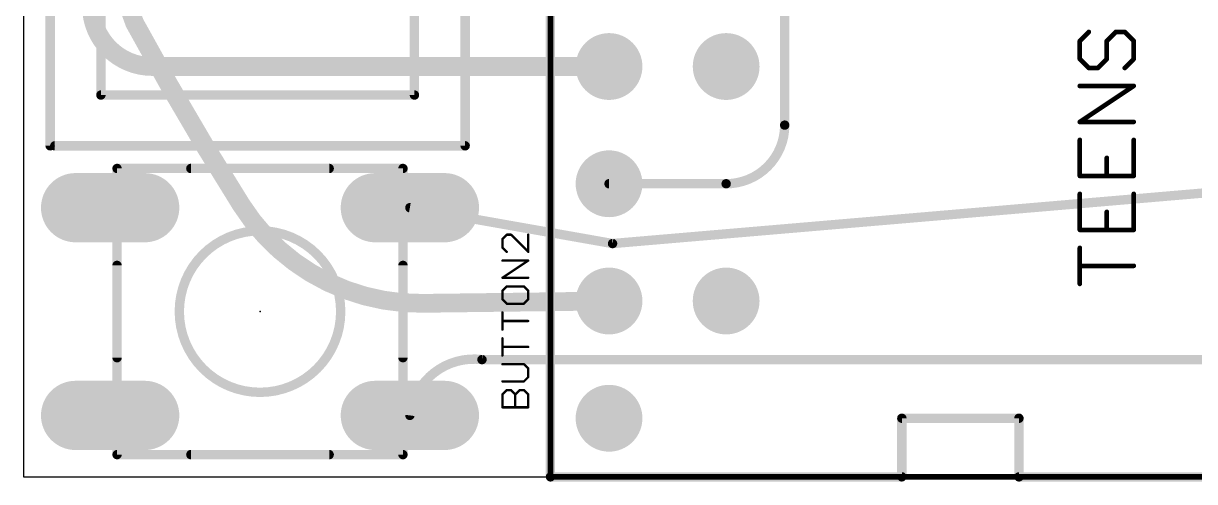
# Model space of a CAD drawing. Extents: x 0 to 40.9, y -0.1 to 59.7.
# Drawn here: x 0 to 25.4, y -0.1 to 9.82 of the extents above; entities that cross this region are included whole.
import ezdxf

# ---------------------------------------------------------------- set-up
doc = ezdxf.new("R2010")
doc.units = 0
for name, color, linetype in [('1', 22, 'CONTINUOUS'), ('16', 175, 'CONTINUOUS'), ('17', 82, 'CONTINUOUS'), ('20', 7, 'CONTINUOUS'), ('21', 253, 'CONTINUOUS'), ('23', 7, 'CONTINUOUS'), ('25', 253, 'CONTINUOUS'), ('51', 253, 'CONTINUOUS')]:
    doc.layers.add(name, color=color, linetype=linetype)

# ---------------------------------------------------------------- blocks, each defined once
blk = doc.blocks.new('LONGP100')
at = {"const_width": 1}
blk.add_lwpolyline([(-0.5, 0), (0.5, 0)], dxfattribs=at)
at = {"const_width": 0.5}
for points in [[(-0.5, 0.25, 1), (-0.5, -0.25)], [(0.5, -0.25, 1), (0.5, 0.25)]]:
    blk.add_lwpolyline(points, format="xyb", dxfattribs=at)
blk = doc.blocks.new('ROUNDP')
at = {"const_width": 0.5}
blk.add_lwpolyline([(0, -0.25, 1), (0, 0.25, 1), (0, -0.25)], format="xyb", dxfattribs=at)

msp = doc.modelspace()

# ---------------------------------------------------------------- linework, layer by layer
at = {"layer": '1'}
for points, const_width in [([(1.4732, 10.2108, 0.4142), (2.794, 8.89)], 0.4064), ([(2.794, 8.9916, 1), (2.794, 8.7884)], 0.2032), ([(2.794, 8.7884, 1), (2.794, 8.9916)], 0.2032), ([(12.7, 8.7884, 1), (12.7, 8.9916)], 0.2032)]:
    msp.add_lwpolyline(points, format="xyb", dxfattribs=dict(at, const_width=const_width))
at = {"layer": '1', "const_width": 0.4064}
msp.add_lwpolyline([(12.7, 8.89), (2.794, 8.89)], dxfattribs=at)
at = {"layer": '16'}
for points, const_width in [([(1.2192, 13.6652, 0.0356), (2.413, 9.8298)], 0.4064), ([(2.413, 9.8298, 0.017), (4.7244, 5.8928)], 0.4064), ([(2.5023, 9.8782, 1), (2.3237, 9.7814)], 0.2032), ([(2.3184, 9.7928, 1), (2.5076, 9.8668)], 0.2032), ([(15.24, 6.35, 0.4142), (16.51, 7.62)], 0.2032), ([(16.5608, 7.62, 1), (16.4592, 7.62)], 0.1016), ([(16.4592, 7.62, 1), (16.5608, 7.62)], 0.1016), ([(12.7, 6.4008, 1), (12.7, 6.2992)], 0.1016), ([(15.24, 6.4008, 1), (15.24, 6.2992)], 0.1016), ([(15.24, 6.2992, 1), (15.24, 6.4008)], 0.1016), ([(4.7244, 5.8928, 0.2602), (8.6614, 3.7592)], 0.4064), ([(4.8102, 5.9472, 1), (4.6386, 5.8384)], 0.2032), ([(4.6386, 5.8384, 1), (4.8102, 5.9472)], 0.2032), ([(8.3896, 5.8814, 1), (8.372, 5.7814)], 0.1016), ([(12.7719, 5.1052, 1), (12.7805, 5.004)], 0.1016), ([(12.7674, 5.0046, 1), (12.785, 5.1046)], 0.1016), ([(8.6601, 3.8608, 1), (8.6627, 3.6576)], 0.2032), ([(8.6627, 3.6576, 1), (8.6601, 3.8608)], 0.2032), ([(12.7013, 3.7084, 1), (12.6987, 3.9116)], 0.2032), ([(9.945, 2.54, 0.4142), (8.3808, 1.3314)], 0.2032), ([(9.945, 2.5908, 1), (9.945, 2.4892)], 0.1016), ([(9.9385, 2.4896, 1), (9.9515, 2.5904)], 0.1016), ([(8.3304, 1.3379, 1), (8.4312, 1.3249)], 0.1016)]:
    msp.add_lwpolyline(points, format="xyb", dxfattribs=dict(at, const_width=const_width))
for points, const_width in [([(16.51, 12.5984), (16.51, 7.62)], 0.2032), ([(12.7, 6.35), (15.24, 6.35)], 0.2032), ([(12.7762, 5.0546), (27.94, 6.35)], 0.2032), ([(8.3808, 5.8314), (12.7762, 5.0546)], 0.2032), ([(12.7, 3.81), (8.6614, 3.7592)], 0.4064), ([(9.945, 2.54), (26.67, 2.54)], 0.2032)]:
    msp.add_lwpolyline(points, dxfattribs=dict(at, const_width=const_width))
at = {"layer": '20'}
for p, q in [((0, 59.68), (0, 0)), ((0, 0), (40.945, 0))]:
    msp.add_line(p, q, dxfattribs=at)
at = {"layer": '21', "const_width": 0.2032}
for points in [[(11.43, 0), (11.43, 35.56)], [(0.58, 7.172), (0.58, 27.372)], [(9.58, 15.072), (9.58, 7.172)], [(9.58, 7.172), (0.68, 7.172)], [(3.6308, 6.6814), (6.6308, 6.6814)], [(2.0308, 4.5814), (2.0308, 2.5814)], [(8.2308, 4.5814), (8.2308, 2.5814)], [(21.59, 1.27), (19.05, 1.27)], [(19.05, 1.27), (19.05, 0)], [(21.59, 0), (21.59, 1.27)], [(3.6308, 0.4814), (6.6308, 0.4814)], [(19.05, 0), (11.43, 0)], [(29.21, 0), (21.59, 0)]]:
    msp.add_lwpolyline(points, dxfattribs=at)
at = {"layer": '21'}
for points, const_width in [([(0.5292, 7.172, 1), (0.6308, 7.172)], 0.1016), ([(0.68, 7.2228, 1), (0.68, 7.1212)], 0.1016), ([(9.5292, 7.172, 1), (9.6308, 7.172)], 0.1016), ([(9.58, 7.1212, 1), (9.58, 7.2228)], 0.1016), ([(3.6308, 6.7322, 1), (3.6308, 6.6306)], 0.1016), ([(6.6308, 6.6306, 1), (6.6308, 6.7322)], 0.1016), ([(5.1308, 1.8314, 1), (5.1308, 5.3314, 1), (5.1308, 1.8314)], 0.2032), ([(2.0816, 4.5814, 1), (1.98, 4.5814)], 0.1016), ([(8.2816, 4.5814, 1), (8.18, 4.5814)], 0.1016), ([(1.98, 2.5814, 1), (2.0816, 2.5814)], 0.1016), ([(8.18, 2.5814, 1), (8.2816, 2.5814)], 0.1016), ([(19.05, 1.3208, 1), (19.05, 1.2192)], 0.1016), ([(19.1008, 1.27, 1), (18.9992, 1.27)], 0.1016), ([(21.6408, 1.27, 1), (21.5392, 1.27)], 0.1016), ([(21.59, 1.2192, 1), (21.59, 1.3208)], 0.1016), ([(3.6308, 0.5322, 1), (3.6308, 0.4306)], 0.1016), ([(6.6308, 0.4306, 1), (6.6308, 0.5322)], 0.1016), ([(11.43, 0.0508, 1), (11.43, -0.0508)], 0.1016), ([(11.3792, 0, 1), (11.4808, 0)], 0.1016), ([(18.9992, 0, 1), (19.1008, 0)], 0.1016), ([(19.05, -0.0508, 1), (19.05, 0.0508)], 0.1016), ([(21.59, 0.0508, 1), (21.59, -0.0508)], 0.1016), ([(21.5392, 0, 1), (21.6408, 0)], 0.1016)]:
    msp.add_lwpolyline(points, format="xyb", dxfattribs=dict(at, const_width=const_width))
at = {"layer": '23'}
msp.add_point((5.1308, 3.5814), dxfattribs=at)
at = {"layer": '25'}
for points, const_width in [([(23.1047, 9.6387), (22.9098, 9.4438)], 0.1016), ([(23.4945, 9.4438), (23.6894, 9.6387)], 0.1016), ([(23.6894, 9.6387), (23.8843, 9.6387)], 0.1016), ([(23.8843, 9.6387), (24.0792, 9.4438)], 0.1016), ([(22.9098, 9.4438), (22.9098, 9.054)], 0.1016), ([(23.4945, 9.054), (23.4945, 9.4438)], 0.1016), ([(24.0792, 9.4438), (24.0792, 9.054)], 0.1016), ([(22.9098, 9.054), (23.1047, 8.8591)], 0.1016), ([(23.1047, 8.8591), (23.2996, 8.8591)], 0.1016), ([(23.2996, 8.8591), (23.4945, 9.054)], 0.1016), ([(24.0792, 9.054), (23.8843, 8.8591)], 0.1016), ([(22.9098, 7.6897), (24.0792, 8.4693)], 0.1016), ([(24.0792, 8.4693), (22.9098, 8.4693)], 0.1016), ([(24.0792, 7.6897), (22.9098, 7.6897)], 0.1016), ([(22.9098, 7.2999), (22.9098, 6.5203)], 0.1016), ([(24.0792, 6.5203), (24.0792, 7.2999)], 0.1016), ([(23.4945, 6.5203), (23.4945, 6.9101)], 0.1016), ([(22.9098, 6.5203), (24.0792, 6.5203)], 0.1016), ([(22.9098, 6.1305), (22.9098, 5.3509)], 0.1016), ([(24.0792, 5.3509), (24.0792, 6.1305)], 0.1016), ([(23.4945, 5.3509), (23.4945, 5.7407)], 0.1016), ([(22.9098, 5.3509), (24.0792, 5.3509)], 0.1016), ([(10.4813, 5.2471), (10.3881, 5.1539)], 0.0508), ([(10.3881, 5.1539), (10.3881, 4.9675)], 0.0508), ([(10.5746, 5.2471), (10.4813, 5.2471)], 0.0508), ([(10.9474, 4.8743), (10.5746, 5.2471)], 0.0508), ([(10.9474, 5.2471), (10.9474, 4.8743)], 0.0508), ([(10.3881, 4.9675), (10.4813, 4.8743)], 0.0508), ([(22.9098, 4.1815), (22.9098, 4.9611)], 0.1016), ([(10.3881, 4.313), (10.9474, 4.6858)], 0.0508), ([(10.9474, 4.6858), (10.3881, 4.6858)], 0.0508), ([(24.0792, 4.5713), (22.9098, 4.5713)], 0.1016), ([(10.9474, 4.313), (10.3881, 4.313)], 0.0508), ([(10.4813, 4.1245), (10.3881, 4.0313)], 0.0508), ([(10.8542, 4.1245), (10.4813, 4.1245)], 0.0508), ([(10.9474, 4.0313), (10.8542, 4.1245)], 0.0508), ([(10.3881, 4.0313), (10.3881, 3.8449)], 0.0508), ([(10.3881, 3.8449), (10.4813, 3.7517)], 0.0508), ([(10.8542, 3.7517), (10.9474, 3.8449)], 0.0508), ([(10.9474, 3.8449), (10.9474, 4.0313)], 0.0508), ([(10.3881, 3.1903), (10.3881, 3.5632)], 0.0508), ([(10.4813, 3.7517), (10.8542, 3.7517)], 0.0508), ([(10.9474, 3.3768), (10.3881, 3.3768)], 0.0508), ([(10.3881, 2.629), (10.3881, 3.0019)], 0.0508), ([(10.9474, 2.8155), (10.3881, 2.8155)], 0.0508), ([(10.8542, 2.4406), (10.3881, 2.4406)], 0.0508), ([(10.9474, 2.3474), (10.8542, 2.4406)], 0.0508), ([(10.9474, 2.1609), (10.9474, 2.3474)], 0.0508), ([(10.3881, 2.0677), (10.8542, 2.0677)], 0.0508), ([(10.8542, 2.0677), (10.9474, 2.1609)], 0.0508), ([(10.3881, 1.7861), (10.4813, 1.8793)], 0.0508), ([(10.3881, 1.5064), (10.3881, 1.7861)], 0.0508), ([(10.4813, 1.8793), (10.5746, 1.8793)], 0.0508), ([(10.5746, 1.8793), (10.6678, 1.7861)], 0.0508), ([(10.6678, 1.7861), (10.761, 1.8793)], 0.0508), ([(10.6678, 1.5064), (10.6678, 1.7861)], 0.0508), ([(10.761, 1.8793), (10.8542, 1.8793)], 0.0508), ([(10.8542, 1.8793), (10.9474, 1.7861)], 0.0508), ([(10.9474, 1.7861), (10.9474, 1.5064)], 0.0508), ([(10.9474, 1.5064), (10.3881, 1.5064)], 0.0508)]:
    msp.add_lwpolyline(points, dxfattribs=dict(at, const_width=const_width))
for points, const_width in [([(23.1227, 9.6207, 1), (23.0867, 9.6567)], 0.0508), ([(23.6894, 9.6641, 1), (23.6894, 9.6133)], 0.0508), ([(23.7074, 9.6207, 1), (23.6714, 9.6567)], 0.0508), ([(23.9023, 9.6567, 1), (23.8663, 9.6207)], 0.0508), ([(23.8843, 9.6133, 1), (23.8843, 9.6641)], 0.0508), ([(22.8918, 9.4618, 1), (22.9278, 9.4258)], 0.0508), ([(22.9352, 9.4438, 1), (22.8844, 9.4438)], 0.0508), ([(23.4765, 9.4618, 1), (23.5125, 9.4258)], 0.0508), ([(23.5199, 9.4438, 1), (23.4691, 9.4438)], 0.0508), ([(24.1046, 9.4438, 1), (24.0538, 9.4438)], 0.0508), ([(24.0612, 9.4258, 1), (24.0972, 9.4618)], 0.0508), ([(22.9278, 9.072, 1), (22.8918, 9.036)], 0.0508), ([(22.8844, 9.054, 1), (22.9352, 9.054)], 0.0508), ([(23.1047, 8.8845, 1), (23.1047, 8.8337)], 0.0508), ([(23.0867, 8.8411, 1), (23.1227, 8.8771)], 0.0508), ([(23.2816, 8.8771, 1), (23.3176, 8.8411)], 0.0508), ([(23.2996, 8.8337, 1), (23.2996, 8.8845)], 0.0508), ([(23.4691, 9.054, 1), (23.5199, 9.054)], 0.0508), ([(23.5125, 9.036, 1), (23.4765, 9.072)], 0.0508), ([(23.8663, 8.8771, 1), (23.9023, 8.8411)], 0.0508), ([(24.0538, 9.054, 1), (24.1046, 9.054)], 0.0508), ([(24.0972, 9.036, 1), (24.0612, 9.072)], 0.0508), ([(22.9098, 8.4947, 1), (22.9098, 8.4439)], 0.0508), ([(24.0933, 8.4482, 1), (24.0651, 8.4904)], 0.0508), ([(24.0792, 8.4439, 1), (24.0792, 8.4947)], 0.0508), ([(22.9098, 7.7151, 1), (22.9098, 7.6643)], 0.0508), ([(22.8957, 7.7108, 1), (22.9239, 7.6686)], 0.0508), ([(24.0792, 7.6643, 1), (24.0792, 7.7151)], 0.0508), ([(22.9352, 7.2999, 1), (22.8844, 7.2999)], 0.0508), ([(24.1046, 7.2999, 1), (24.0538, 7.2999)], 0.0508), ([(23.5199, 6.9101, 1), (23.4691, 6.9101)], 0.0508), ([(22.9098, 6.5457, 1), (22.9098, 6.4949)], 0.0508), ([(22.8844, 6.5203, 1), (22.9352, 6.5203)], 0.0508), ([(23.4691, 6.5203, 1), (23.5199, 6.5203)], 0.0508), ([(24.0538, 6.5203, 1), (24.1046, 6.5203)], 0.0508), ([(24.0792, 6.4949, 1), (24.0792, 6.5457)], 0.0508), ([(22.9352, 6.1305, 1), (22.8844, 6.1305)], 0.0508), ([(24.1046, 6.1305, 1), (24.0538, 6.1305)], 0.0508), ([(23.5199, 5.7407, 1), (23.4691, 5.7407)], 0.0508), ([(22.9098, 5.3763, 1), (22.9098, 5.3255)], 0.0508), ([(22.8844, 5.3509, 1), (22.9352, 5.3509)], 0.0508), ([(23.4691, 5.3509, 1), (23.5199, 5.3509)], 0.0508), ([(24.0538, 5.3509, 1), (24.1046, 5.3509)], 0.0508), ([(24.0792, 5.3255, 1), (24.0792, 5.3763)], 0.0508), ([(10.4008, 5.1539, 1), (10.3754, 5.1539)], 0.0254), ([(10.3791, 5.1629, 1), (10.3971, 5.1449)], 0.0254), ([(10.4813, 5.2598, 1), (10.4813, 5.2344)], 0.0254), ([(10.4903, 5.2381, 1), (10.4724, 5.2561)], 0.0254), ([(10.5835, 5.2561, 1), (10.5656, 5.2381)], 0.0254), ([(10.5746, 5.2344, 1), (10.5746, 5.2598)], 0.0254), ([(10.9601, 5.2471, 1), (10.9347, 5.2471)], 0.0254), ([(10.3971, 4.9765, 1), (10.3791, 4.9585)], 0.0254), ([(10.3754, 4.9675, 1), (10.4008, 4.9675)], 0.0254), ([(10.4724, 4.8653, 1), (10.4903, 4.8833)], 0.0254), ([(10.9347, 4.8743, 1), (10.9601, 4.8743)], 0.0254), ([(10.9384, 4.8653, 1), (10.9564, 4.8833)], 0.0254), ([(22.9352, 4.9611, 1), (22.8844, 4.9611)], 0.0508), ([(10.3881, 4.6985, 1), (10.3881, 4.6731)], 0.0254), ([(10.9544, 4.6752, 1), (10.9404, 4.6964)], 0.0254), ([(10.9474, 4.6731, 1), (10.9474, 4.6985)], 0.0254), ([(22.9098, 4.5967, 1), (22.9098, 4.5459)], 0.0508), ([(24.0792, 4.5459, 1), (24.0792, 4.5967)], 0.0508), ([(10.3881, 4.3257, 1), (10.3881, 4.3003)], 0.0254), ([(10.3811, 4.3235, 1), (10.3952, 4.3024)], 0.0254), ([(10.9474, 4.3003, 1), (10.9474, 4.3257)], 0.0254), ([(10.4813, 4.1372, 1), (10.4813, 4.1118)], 0.0254), ([(10.4903, 4.1155, 1), (10.4724, 4.1335)], 0.0254), ([(10.8632, 4.1335, 1), (10.8452, 4.1155)], 0.0254), ([(10.8542, 4.1118, 1), (10.8542, 4.1372)], 0.0254), ([(22.8844, 4.1815, 1), (22.9352, 4.1815)], 0.0508), ([(10.4008, 4.0313, 1), (10.3754, 4.0313)], 0.0254), ([(10.3791, 4.0403, 1), (10.3971, 4.0223)], 0.0254), ([(10.3971, 3.8538, 1), (10.3791, 3.8359)], 0.0254), ([(10.3754, 3.8449, 1), (10.4008, 3.8449)], 0.0254), ([(10.9601, 4.0313, 1), (10.9347, 4.0313)], 0.0254), ([(10.9347, 3.8449, 1), (10.9601, 3.8449)], 0.0254), ([(10.9384, 4.0223, 1), (10.9564, 4.0403)], 0.0254), ([(10.9564, 3.8359, 1), (10.9384, 3.8538)], 0.0254), ([(10.4008, 3.5632, 1), (10.3754, 3.5632)], 0.0254), ([(10.4813, 3.7644, 1), (10.4813, 3.739)], 0.0254), ([(10.4724, 3.7427, 1), (10.4903, 3.7606)], 0.0254), ([(10.8452, 3.7606, 1), (10.8632, 3.7427)], 0.0254), ([(10.8542, 3.739, 1), (10.8542, 3.7644)], 0.0254), ([(10.3881, 3.3895, 1), (10.3881, 3.3641)], 0.0254), ([(10.9474, 3.3641, 1), (10.9474, 3.3895)], 0.0254), ([(10.3754, 3.1903, 1), (10.4008, 3.1903)], 0.0254), ([(10.4008, 3.0019, 1), (10.3754, 3.0019)], 0.0254), ([(10.3881, 2.8282, 1), (10.3881, 2.8028)], 0.0254), ([(10.9474, 2.8028, 1), (10.9474, 2.8282)], 0.0254), ([(10.3754, 2.629, 1), (10.4008, 2.629)], 0.0254), ([(10.3881, 2.4533, 1), (10.3881, 2.4279)], 0.0254), ([(10.8632, 2.4496, 1), (10.8452, 2.4316)], 0.0254), ([(10.8542, 2.4279, 1), (10.8542, 2.4533)], 0.0254), ([(10.9601, 2.3474, 1), (10.9347, 2.3474)], 0.0254), ([(10.9384, 2.3384, 1), (10.9564, 2.3563)], 0.0254), ([(10.3881, 2.0804, 1), (10.3881, 2.055)], 0.0254), ([(10.8452, 2.0767, 1), (10.8632, 2.0587)], 0.0254), ([(10.8542, 2.055, 1), (10.8542, 2.0804)], 0.0254), ([(10.9347, 2.1609, 1), (10.9601, 2.1609)], 0.0254), ([(10.9564, 2.152, 1), (10.9384, 2.1699)], 0.0254), ([(10.4008, 1.7861, 1), (10.3754, 1.7861)], 0.0254), ([(10.3791, 1.795, 1), (10.3971, 1.7771)], 0.0254), ([(10.4813, 1.892, 1), (10.4813, 1.8666)], 0.0254), ([(10.4903, 1.8703, 1), (10.4724, 1.8882)], 0.0254), ([(10.5835, 1.8882, 1), (10.5656, 1.8703)], 0.0254), ([(10.5746, 1.8666, 1), (10.5746, 1.892)], 0.0254), ([(10.6805, 1.7861, 1), (10.6551, 1.7861)], 0.0254), ([(10.6588, 1.795, 1), (10.6767, 1.7771)], 0.0254), ([(10.6588, 1.7771, 1), (10.6767, 1.795)], 0.0254), ([(10.761, 1.892, 1), (10.761, 1.8666)], 0.0254), ([(10.77, 1.8703, 1), (10.752, 1.8882)], 0.0254), ([(10.8632, 1.8882, 1), (10.8452, 1.8703)], 0.0254), ([(10.8542, 1.8666, 1), (10.8542, 1.892)], 0.0254), ([(10.9601, 1.7861, 1), (10.9347, 1.7861)], 0.0254), ([(10.9384, 1.7771, 1), (10.9564, 1.795)], 0.0254), ([(10.3881, 1.5191, 1), (10.3881, 1.4937)], 0.0254), ([(10.9474, 1.4937, 1), (10.9474, 1.5191)], 0.0254), ([(10.3754, 1.5064, 1), (10.4008, 1.5064)], 0.0254), ([(10.6551, 1.5064, 1), (10.6805, 1.5064)], 0.0254), ([(10.9347, 1.5064, 1), (10.9601, 1.5064)], 0.0254)]:
    msp.add_lwpolyline(points, format="xyb", dxfattribs=dict(at, const_width=const_width))
at = {"layer": '51'}
for points, const_width in [([(11.43, 0), (11.43, 35.56)], 0.127), ([(1.68, 8.272), (1.68, 26.272)], 0.2032), ([(8.48, 8.272), (8.48, 15.072)], 0.2032), ([(8.48, 8.272), (1.68, 8.272)], 0.2032), ([(2.0308, 0.4814), (2.0308, 6.6814)], 0.2032), ([(2.0308, 6.6814), (8.2308, 6.6814)], 0.2032), ([(8.2308, 6.6814), (8.2308, 0.4814)], 0.2032), ([(8.2308, 0.4814), (2.0308, 0.4814)], 0.2032), ([(29.21, 0), (11.43, 0)], 0.127)]:
    msp.add_lwpolyline(points, dxfattribs=dict(at, const_width=const_width))
for points, const_width in [([(1.68, 8.3228, 1), (1.68, 8.2212)], 0.1016), ([(1.6292, 8.272, 1), (1.7308, 8.272)], 0.1016), ([(8.4292, 8.272, 1), (8.5308, 8.272)], 0.1016), ([(8.48, 8.2212, 1), (8.48, 8.3228)], 0.1016), ([(2.0816, 6.6814, 1), (1.98, 6.6814)], 0.1016), ([(2.0308, 6.7322, 1), (2.0308, 6.6306)], 0.1016), ([(8.2816, 6.6814, 1), (8.18, 6.6814)], 0.1016), ([(8.2308, 6.6306, 1), (8.2308, 6.7322)], 0.1016), ([(5.1308, 1.8314, 1), (5.1308, 5.3314, 1), (5.1308, 1.8314)], 0.2032), ([(2.0308, 0.5322, 1), (2.0308, 0.4306)], 0.1016), ([(1.98, 0.4814, 1), (2.0816, 0.4814)], 0.1016), ([(8.18, 0.4814, 1), (8.2816, 0.4814)], 0.1016), ([(8.2308, 0.4306, 1), (8.2308, 0.5322)], 0.1016), ([(11.43, 0.0318, 1), (11.43, -0.0318)], 0.0635), ([(11.3982, 0, 1), (11.4618, 0)], 0.0635)]:
    msp.add_lwpolyline(points, format="xyb", dxfattribs=dict(at, const_width=const_width))

# ---------------------------------------------------------------- block references
at = {"layer": '17', "rotation": 180}
for name, p, xscale, yscale in [('ROUNDP', (12.7, 8.89), 1.4478, 1.4478), ('ROUNDP', (12.7, 8.89), 1.4478, 1.4478), ('ROUNDP', (15.24, 8.89), 1.4478, 1.4478), ('ROUNDP', (15.24, 8.89), 1.4478, 1.4478), ('ROUNDP', (12.7, 6.35), 1.4478, 1.4478), ('ROUNDP', (12.7, 6.35), 1.4478, 1.4478), ('LONGP100', (1.8808, 5.8314), 1.5, 1.5), ('LONGP100', (1.8808, 5.8314), 1.5, 1.5), ('LONGP100', (8.3808, 5.8314), 1.5, 1.5), ('LONGP100', (8.3808, 5.8314), 1.5, 1.5), ('ROUNDP', (12.7, 3.81), 1.4478, 1.4478), ('ROUNDP', (12.7, 3.81), 1.4478, 1.4478), ('ROUNDP', (15.24, 3.81), 1.4478, 1.4478), ('ROUNDP', (15.24, 3.81), 1.4478, 1.4478), ('LONGP100', (1.8808, 1.3314), 1.5, 1.5), ('LONGP100', (1.8808, 1.3314), 1.5, 1.5), ('LONGP100', (8.3808, 1.3314), 1.5, 1.5), ('LONGP100', (8.3808, 1.3314), 1.5, 1.5), ('ROUNDP', (12.7, 1.27), 1.4478, 1.4478), ('ROUNDP', (12.7, 1.27), 1.4478, 1.4478)]:
    msp.add_blockref(name, p, dxfattribs=dict(at, xscale=xscale, yscale=yscale))

doc.saveas('drawing.dxf')
